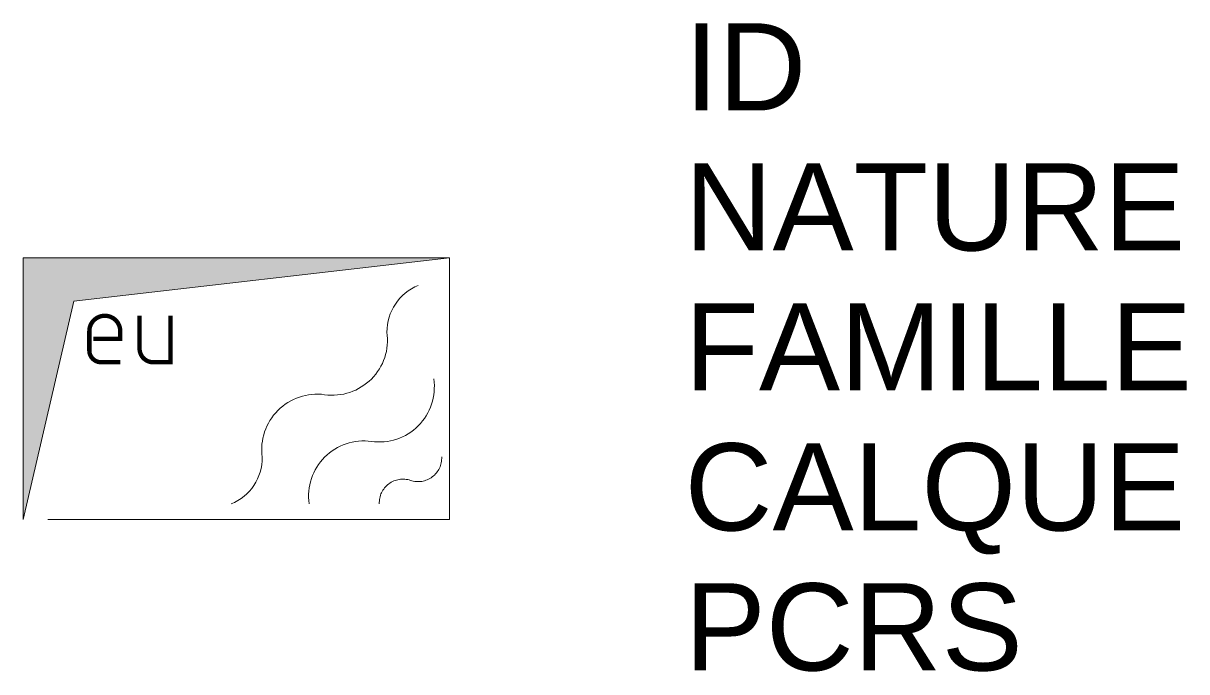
# Model space of a CAD drawing. Header units: metres. Extents: x 0 to 2.67, y -0.35 to 1.14.
import ezdxf

# ---------------------------------------------------------------- set-up
doc = ezdxf.new("R2010")
doc.units = ezdxf.units.M
doc.linetypes.add('Socle_Continu', pattern=[2.5, 2.5, 0])
doc.layers.add('EAUUS_SCS', color=7, linetype='Socle_Continu', lineweight=13, true_color=0x7f3f00)
doc.styles.get("Standard").update_dxf_attribs({"font": 'arial.ttf'})

msp = doc.modelspace()

# ---------------------------------------------------------------- hatches: boundary and pattern name
at = {"layer": 'EAUUS_SCS', "linetype": 'Socle_Continu'}
msp.add_hatch(color=256, dxfattribs=at).paths.add_polyline_path([(0.1159, 0.5009), (0, 0), (0, 0.6), (0.9782, 0.6)])

# ---------------------------------------------------------------- linework, layer by layer
msp.add_lwpolyline([(0.1159, 0.5009), (0, 0), (0, 0.6), (0.9782, 0.6)], close=True, dxfattribs=at)
at = {"layer": 'EAUUS_SCS', "linetype": 'Socle_Continu', "flags": 128}
msp.add_lwpolyline([(0, 0.6), (0.9782, 0.6), (0.9782, 0), (0, 0)], close=True, dxfattribs=at)
for points in [[(0.4769, 0.0354, 0.308109), (0.5485, 0.1429, -0.498161), (0.6915, 0.2862, 0.49989), (0.8346, 0.4295, -0.306811), (0.9062, 0.537)], [(0.9421, 0.3222, -0.49989), (0.799, 0.1789, 0.49989), (0.6559, 0.0356)], [(0.8171, 0.0357, -0.52802), (0.8887, 0.0895, 0.528439), (0.9602, 0.1433)]]:
    msp.add_lwpolyline(points, format="xyb", dxfattribs=at)
at = {"layer": 'EAUUS_SCS', "linetype": 'Socle_Continu', "const_width": 0.01, "flags": 128}
for points in [[(0.2226, 0.3606), (0.1783, 0.3606, -0.405328), (0.1516, 0.3873), (0.1516, 0.4318, -0.999132), (0.2226, 0.4318), (0.2226, 0.414), (0.1605, 0.414)], [(0.2669, 0.4673), (0.2669, 0.3917, 0.410802), (0.298, 0.3606), (0.3379, 0.3606), (0.3379, 0.4673)]]:
    msp.add_lwpolyline(points, format="xyb", dxfattribs=at)

# ---------------------------------------------------------------- texts
at = {"layer": 'EAUUS_SCS', "linetype": 'Socle_Continu', "flags": 9}
for tag, p, s in [('ID', (1.5176, 0.9384), 'CP_0167'), ('NATURE', (1.5176, 0.6171), "Armoire d'eau usée"), ('FAMILLE', (1.5176, 0.2959), 'Eau usée'), ('CALQUE', (1.5176, -0.0254), 'EAUUS_SCS'), ('PCRS', (1.5176, -0.3467), 'AffleurantSymbole')]:
    msp.add_attdef(tag, p, s, height=0.2, dxfattribs=at)

doc.saveas('drawing.dxf')
